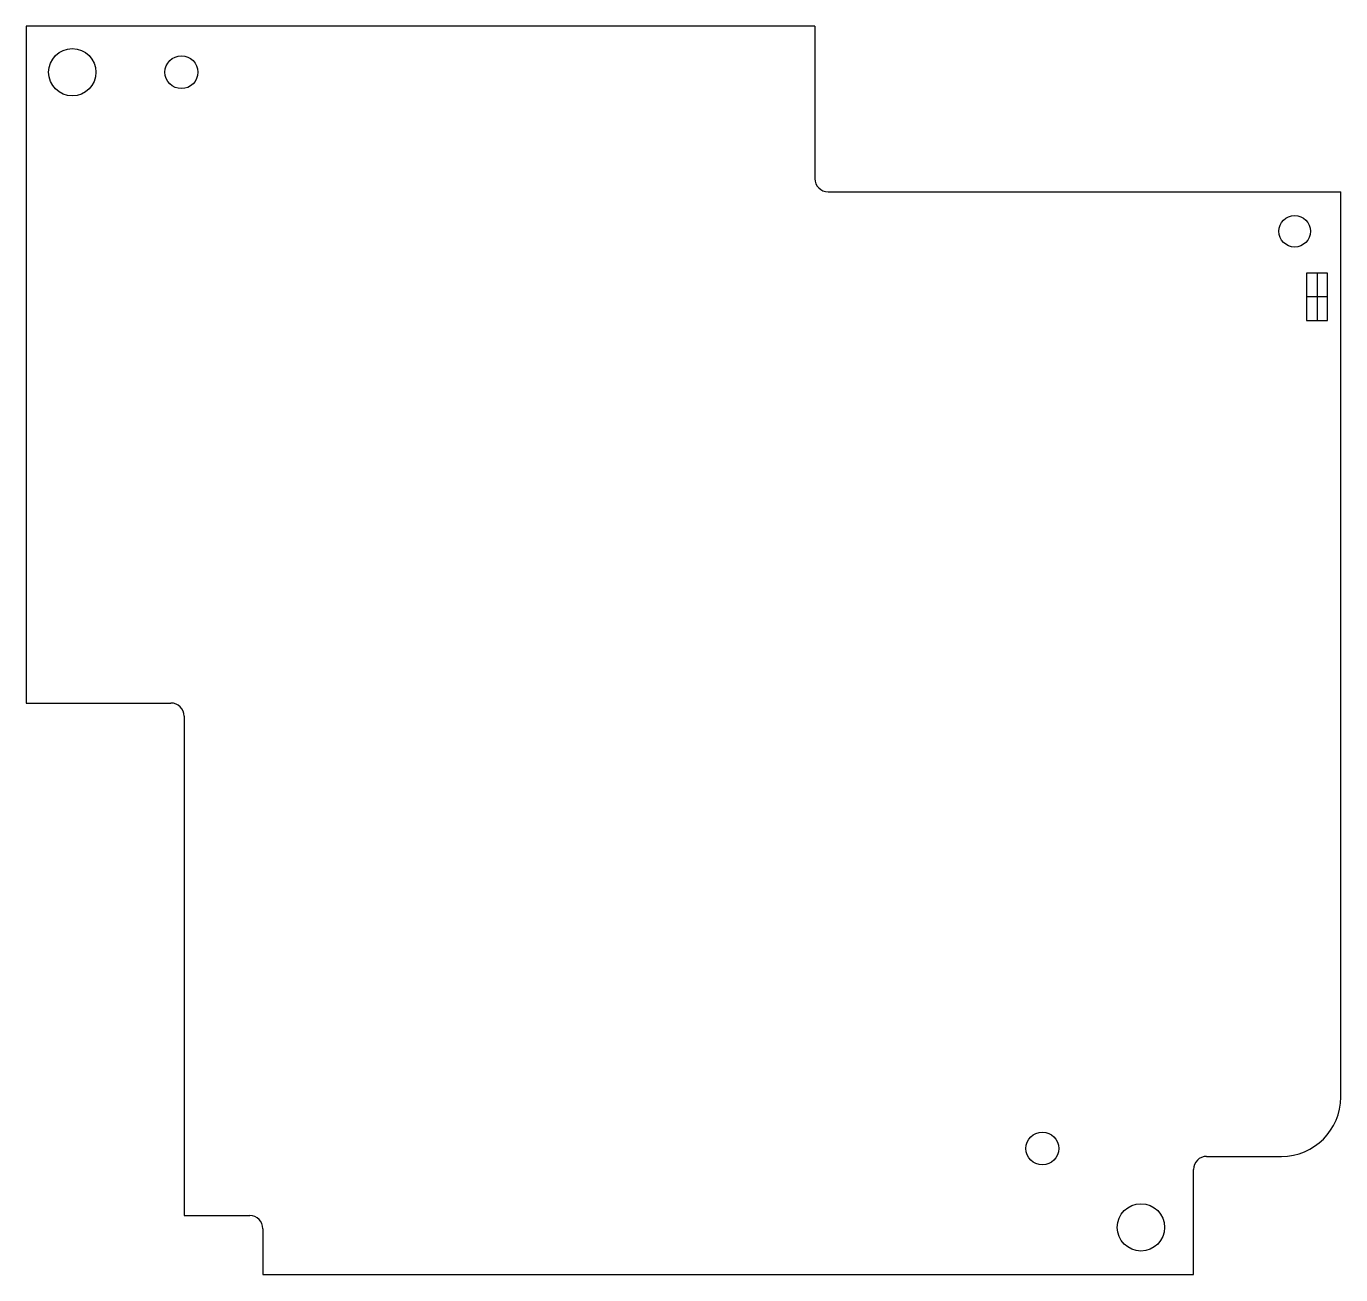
# Model space of a CAD drawing. Extents: x -735 to -635, y 1043 to 1138.
import ezdxf

# ---------------------------------------------------------------- set-up
doc = ezdxf.new("R2010")
doc.units = 0
doc.layers.get('0').update_dxf_attribs({"linetype": 'CONTINUOUS'})
doc.layers.add('MOUNT_PLATE', color=1, linetype='CONTINUOUS')

msp = doc.modelspace()

# ---------------------------------------------------------------- linework, layer by layer
for p, q in [((-735.01, 1138.49), (-735.01, 1086.99)), ((-675.01, 1138.49), (-735.01, 1138.49)), ((-675.01, 1138.49), (-675.01, 1126.89)), ((-674.01, 1125.89), (-635.01, 1125.89)), ((-635.01, 1056.99), (-635.01, 1125.89)), ((-735.01, 1086.99), (-724.01, 1086.99)), ((-723.01, 1085.99), (-723.01, 1047.99)), ((-645.21, 1052.49), (-639.51, 1052.49)), ((-646.21, 1043.49), (-646.21, 1051.49)), ((-723.01, 1047.99), (-718.01, 1047.99)), ((-717.01, 1046.99), (-717.01, 1043.49)), ((-717.01, 1043.49), (-646.21, 1043.49)), ((-646.21, 1043.49), (-646.21, 1043.49))]:
    msp.add_line(p, q)
for centre, radius in [((-731.51, 1134.99), 1.8), ((-723.21, 1134.99), 1.25), ((-638.51, 1122.89), 1.2), ((-657.71, 1053.09), 1.25), ((-650.21, 1047.09), 1.8)]:
    msp.add_circle(centre, radius)
for centre, radius, start, end in [((-674.01, 1126.89), 1, 180, 270), ((-724.01, 1085.99), 1, 0, 90), ((-639.51, 1056.99), 4.5, 270, 0), ((-645.21, 1051.49), 1, 90, 180), ((-718.01, 1046.99), 1, 0, 90)]:
    msp.add_arc(centre, radius, start, end)
at = {"layer": 'MOUNT_PLATE'}
for p, q in [((-637.61, 1119.69), (-637.61, 1116.09)), ((-636.01, 1119.69), (-637.61, 1119.69)), ((-636.81, 1119.69), (-636.81, 1116.09)), ((-636.01, 1116.09), (-636.01, 1119.69)), ((-636.01, 1117.89), (-637.61, 1117.89)), ((-636.81, 1117.89), (-637.45, 1117.89)), ((-637.61, 1116.09), (-636.01, 1116.09))]:
    msp.add_line(p, q, dxfattribs=at)

doc.saveas('drawing.dxf')
